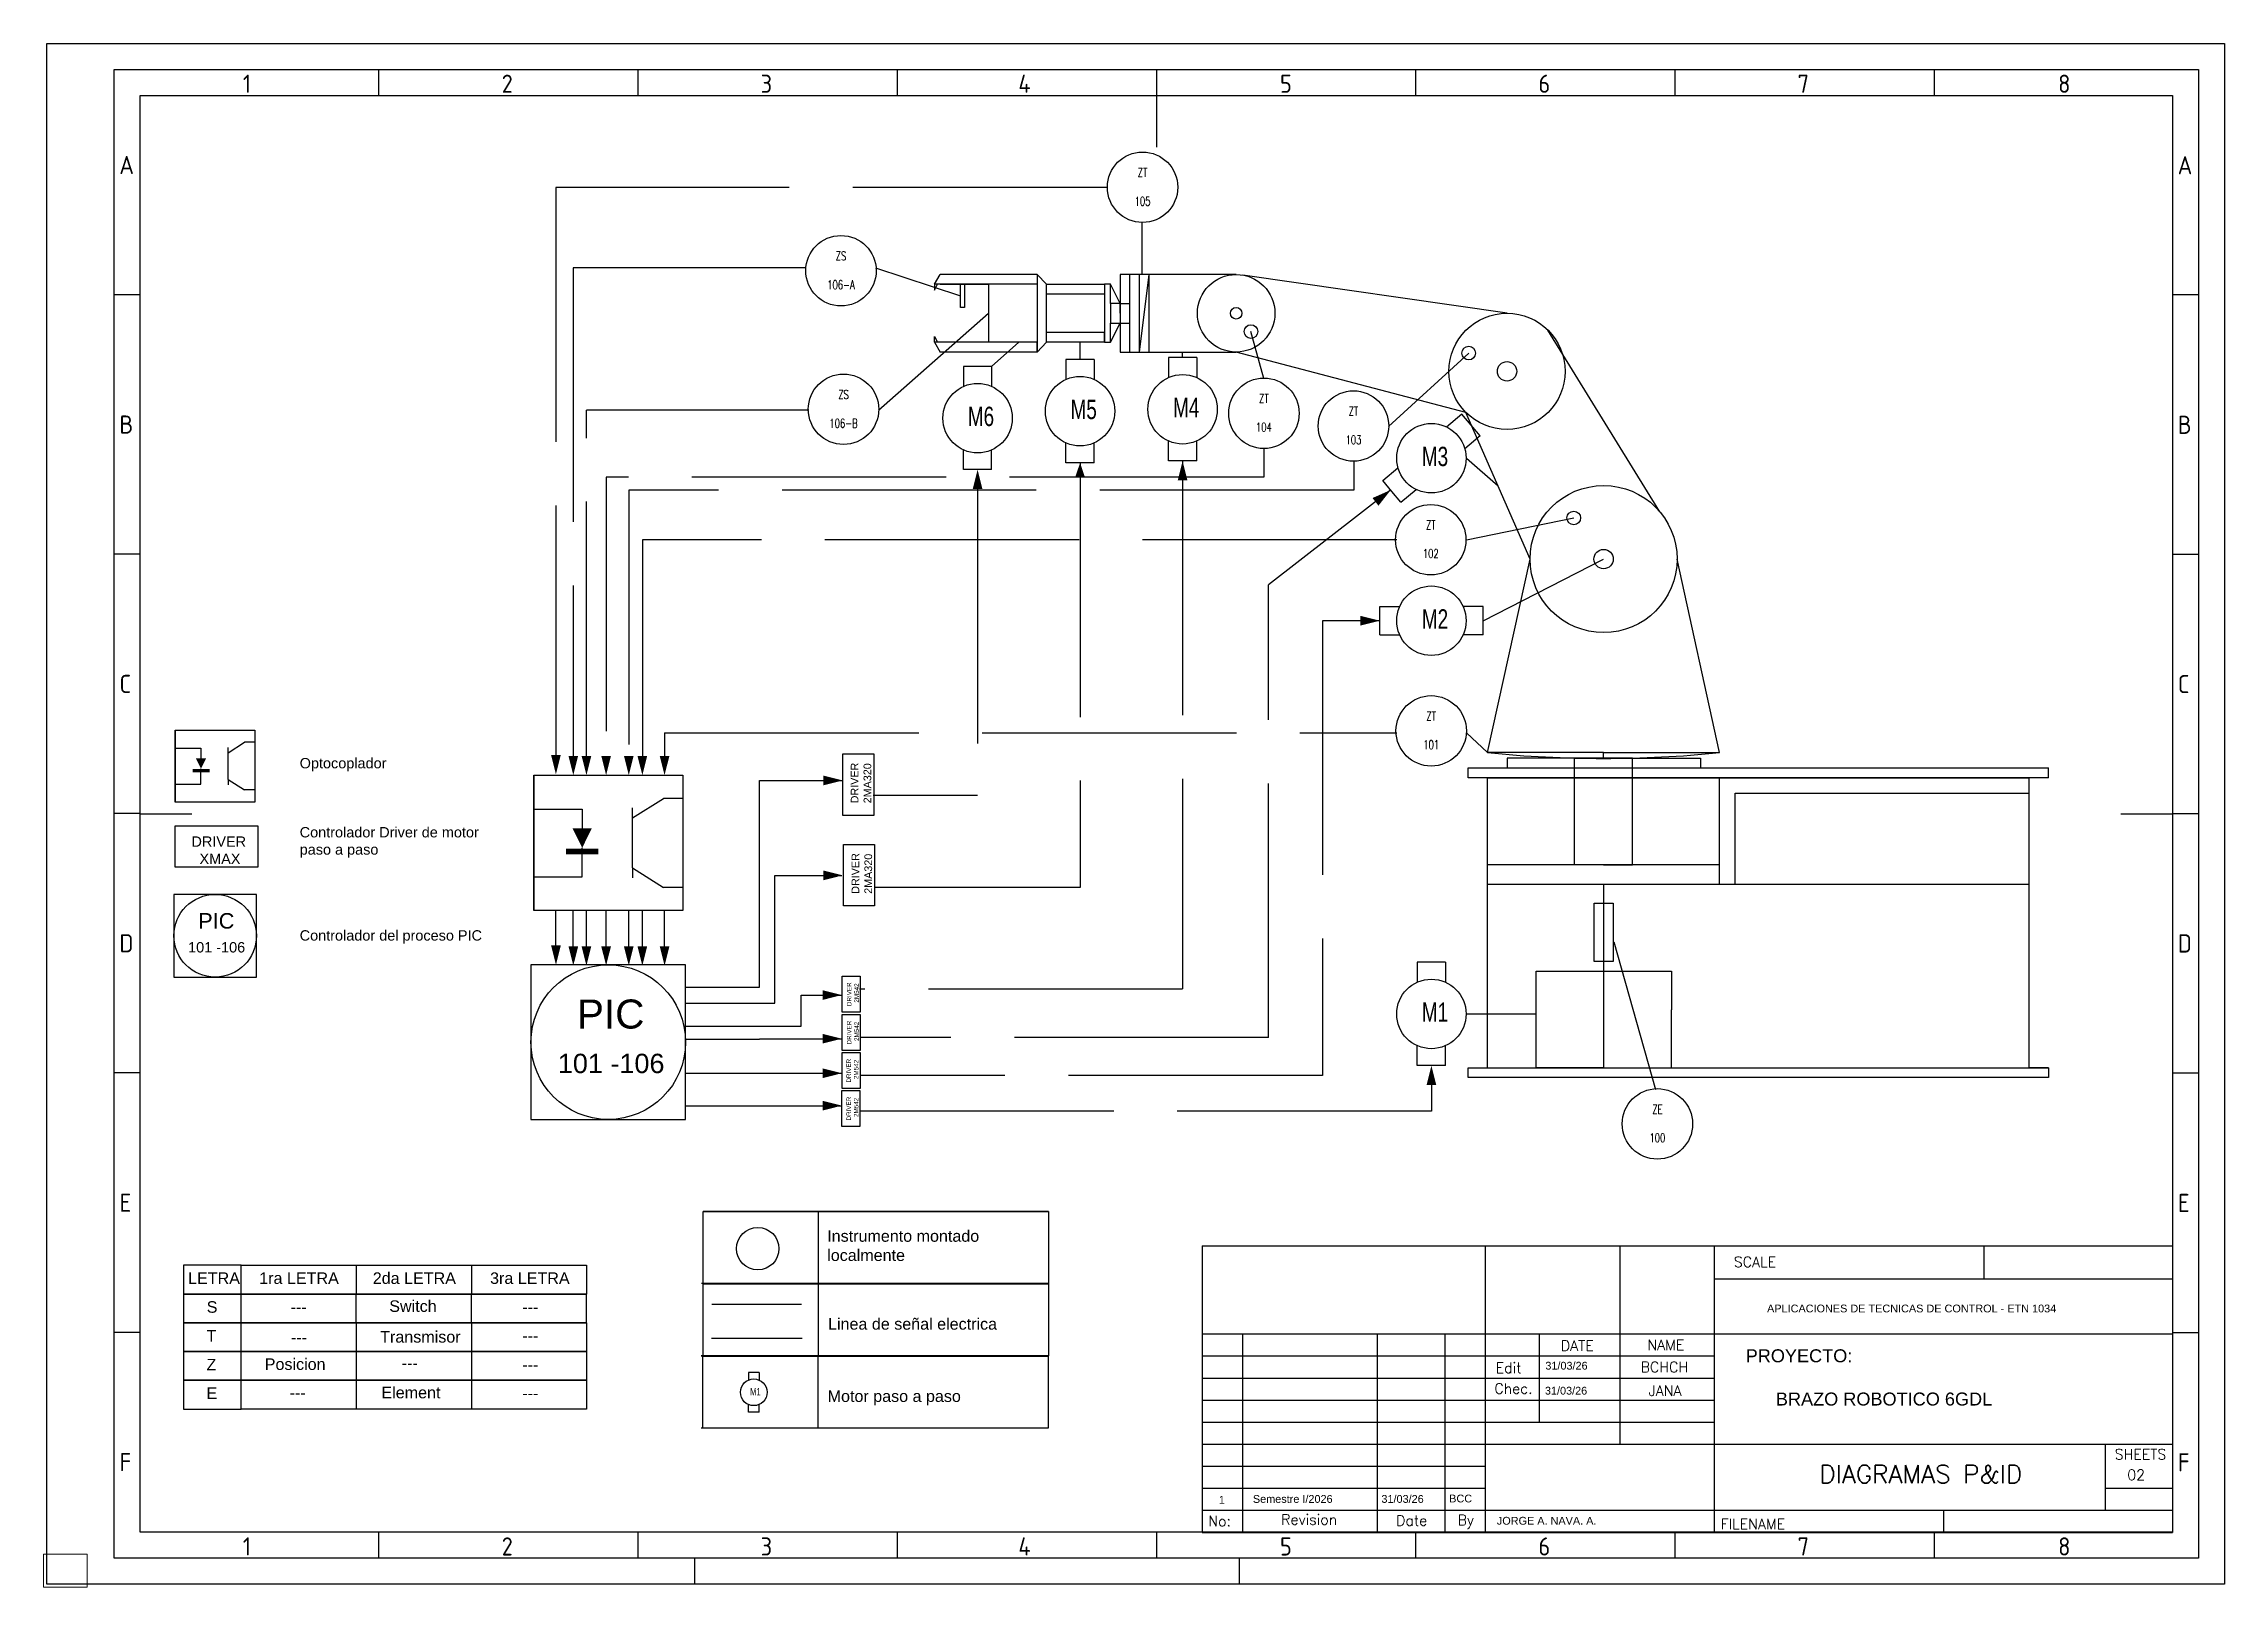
# Paper-space layout 'Presentación2' of a CAD drawing. Header units: inches. Extents: x 0.1 to 10.4, y 0.3 to 7.6.
import ezdxf
from ezdxf.enums import TextEntityAlignment as Align

# ---------------------------------------------------------------- set-up
doc = ezdxf.new("R2010")
doc.units = ezdxf.units.IN
doc.header["$MEASUREMENT"] = 0
doc.linetypes.add('ACAD_ISO02W100', pattern=[15, 12, -3])
doc.layers.get('0').update_dxf_attribs({"true_color": 0xc2ced6})
for name, color, linetype in [('025', 1, 'Continuous'), ('035', 5, 'Continuous'), ('07', 7, 'Continuous'), ('SYMS', 7, 'Continuous'), ('TAGS', 4, 'Continuous')]:
    doc.layers.add(name, color=color, linetype=linetype)
doc.layers.add('Capa1', color=7, linetype='ACAD_ISO02W100', true_color=0x07edea)
doc.layers.add('Capa3', color=7, linetype='ACAD_ISO02W100', true_color=0x42f722)
doc.layers.add('Capa2', color=7, linetype='Continuous', lineweight=25, true_color=0xc2ced6)
doc.styles.add('ISO Proportional', font='isocp.shx')
doc.styles.get("Standard").update_dxf_attribs({"font": 'arial.ttf'})
doc.styles.add('WD', font='romans.shx')

# ---------------------------------------------------------------- blocks, each defined once
blk = doc.blocks.new('IEC_border_a3')
at = {"layer": '035'}
for p, q in [((64, 292), (64, 287)), ((114, 292), (114, 287)), ((164, 292), (164, 287)), ((214, 292), (214, 287)), ((264, 292), (264, 287)), ((314, 292), (314, 287)), ((364, 292), (364, 287)), ((17.97, 248.58), (12.98, 248.58)), ((414.97, 248.54), (409.98, 248.54)), ((17.98, 198.54), (13, 198.54)), ((414.98, 198.5), (410, 198.5)), ((17.98, 148.54), (13, 148.54)), ((414.98, 148.5), (410, 148.5)), ((17.98, 98.54), (13, 98.54)), ((414.98, 98.5), (410, 98.5)), ((18, 48.5), (13.02, 48.5)), ((415, 48.46), (410.02, 48.46)), ((64, 10), (64, 5)), ((114, 10), (114, 5)), ((164, 10), (164, 5)), ((214, 10), (214, 5)), ((264, 10), (264, 5)), ((314, 10), (314, 5)), ((364, 10), (364, 5)), ((125, 0), (125, 5)), ((230, 5), (230, 0))]:
    blk.add_line(p, q, dxfattribs=at)
for points in [[(0, 297), (420, 297), (420, 0), (0, 0)], [(18, 287), (410, 287), (410, 10), (18, 10)]]:
    blk.add_lwpolyline(points, close=True, dxfattribs=at)
at = {"layer": '07'}
for p, q in [((214, 287), (214, 277)), ((18, 148.5), (28, 148.5)), ((400, 148.5), (410, 148.5))]:
    blk.add_line(p, q, dxfattribs=at)
blk.add_lwpolyline([(13, 292), (415, 292), (415, 5), (13, 5)], close=True, dxfattribs=at)
at = {"layer": '035', "style": 'ISO Proportional'}
for s, p in [('1', (37.81, 287.5)), ('2', (87.73, 287.5)), ('3', (137.68, 287.5)), ('4', (187.38, 287.5)), ('5', (237.84, 287.5)), ('6', (287.69, 287.5)), ('7', (337.67, 287.5)), ('8', (387.92, 287.5)), ('A', (13.98, 271.83)), ('A', (410.98, 271.79)), ('B', (14, 221.79)), ('B', (411, 221.75)), ('C', (14, 171.79)), ('C', (411, 171.75)), ('D', (14, 121.79)), ('D', (411, 121.75)), ('E', (14.02, 71.75)), ('E', (411.02, 71.72)), ('F', (14.02, 21.75)), ('F', (411.02, 21.72)), ('1', (37.81, 5.5)), ('2', (87.73, 5.5)), ('3', (137.68, 5.5)), ('4', (187.38, 5.5)), ('5', (237.84, 5.5)), ('6', (287.69, 5.5)), ('7', (337.67, 5.5)), ('8', (387.92, 5.5))]:
    blk.add_text(s, height=3.5, dxfattribs=at).set_placement(p)
blk = doc.blocks.new('IEC_tblock_a3')
at = {"layer": '035'}
for p, q in [((-106.6, 55.25), (-106.6, 17)), ((-36.4, 55.25), (-36.4, 48.88)), ((-88.4, 48.88), (0, 48.88)), ((-179.4, 38.25), (-179.4, 0)), ((-153.4, 38.25), (-153.4, 0)), ((-140.4, 38.25), (-140.4, 0)), ((-122.2, 38.25), (-122.2, 21.25)), ((-187.2, 34), (-88.4, 34)), ((-187.2, 29.75), (-88.4, 29.75)), ((-187.2, 25.5), (-88.4, 25.5)), ((-187.2, 21.25), (-88.4, 21.25)), ((-187.2, 17), (-132.6, 17)), ((-187.2, 12.75), (-132.6, 12.75)), ((-187.2, 8.5), (-132.6, 8.5)), ((-13, 8.5), (0, 8.5)), ((-187.2, 4.25), (0, 4.25)), ((-44.2, 4.25), (-44.2, 0))]:
    blk.add_line(p, q, dxfattribs=at)
at = {"layer": '07'}
for p, q in [((-187.2, 55.25), (-187.2, 0)), ((-187.2, 55.25), (0, 55.25)), ((-132.6, 55.25), (-132.6, 0)), ((-88.4, 55.25), (-88.4, 0)), ((0, 55.25), (0, 0)), ((-187.2, 38.25), (0, 38.25)), ((-132.6, 17), (0, 17)), ((-13, 17), (-13, 4.25)), ((-187.2, 0), (0, 0))]:
    blk.add_line(p, q, dxfattribs=at)
at = {"style": 'WD'}
for tag, p in [('SCALE', (-69.88, 51.07)), ('SH', (-8.74, 10.06)), ('FILENAME', (-68.15, 0.8))]:
    blk.add_attdef(tag, p, '', height=2, dxfattribs=at)
for tag, height, p in [('PROJDESC', 5, (-45.9, 29.2)), ('EDDATE', 2, (-114.97, 30.8)), ('EDBY', 2, (-98.02, 30.86)), ('CKDATE', 2, (-114.85, 26.58)), ('CKBY', 2, (-97.88, 26.3)), ('DWGDESC', 5, (-44.85, 19.72)), ('DWGNO', 3.5, (-48.54, 9.46))]:
    blk.add_attdef(tag, text='', height=height, dxfattribs=at).set_placement(p, align=Align.CENTER)
at = {"style": 'WD', "flags": 1}
blk.add_attdef('WD_TB', (-120.95, 11.91), '', height=2, dxfattribs=at)
at = {"layer": '025', "style": 'WD'}
for s, p in [('SCALE', (-80.57, 51.13)), ('NAME', (-97.74, 35.14)), ('No:', (-183.81, 1.19)), ('Revision', (-166.53, 1.47)), ('Date', (-146.79, 1.28)), ('By', (-136.33, 1.37))]:
    blk.add_text(s, height=2, dxfattribs=at).set_placement(p, align=Align.CENTER)
for s, p in [('DATE', (-118, 35)), ('Edit', (-130.55, 30.72)), ('Chec.', (-130.82, 26.72)), ('SHEETS', (-11.17, 14.05)), ('FILENAME', (-87.18, 0.61))]:
    blk.add_text(s, height=2, dxfattribs=at).set_placement(p)
blk = doc.blocks.new('HIN1_FIELD_MOUNT')
at = {"ltscale": 3.2258}
blk.add_circle((0, 0), 0.5, dxfattribs=at)
at = {"style": 'WD', "width": 0.7}
for tag, height, p in [('INST', 0.125, (-0.454, 0.471)), ('LOC', 0.125, (-0.454, 0.309)), ('TERM01', 0.0625, (-0.524, 0.018))]:
    blk.add_attdef(tag, text='', height=height, dxfattribs=at).set_placement(p, align=Align.RIGHT)
for tag, p, height in [('X2TERM04', (0, 0.5), 0.005), ('TERM04', (0.021, 0.531), 0.0625), ('X4TERM01', (-0.5, 0), 0.005), ('X1TERM03', (0.5, 0), 0.005), ('TERM03', (0.522, 0.018), 0.0625), ('RATING1', (0.513, -0.159), 0.125), ('DESC1', (0.513, -0.318), 0.125), ('X8TERM02', (0, -0.5), 0.005), ('TERM02', (0.023, -0.581), 0.0625), ('DESC2', (0.513, -0.508), 0.125), ('DESC3', (0.513, -0.688), 0.125), ('WDTAGALT', (0.513, -0.863), 0.125)]:
    blk.add_attdef(tag, p, '', height=height, dxfattribs=at)
blk.add_attdef('XREF', text='', height=0.0625, rotation=0.0625, dxfattribs=at).set_placement((0.546, 0.412), align=Align.TOP_CENTER)
for tag, p in [('TAG1_PART1', (0, 0.147)), ('TAG1_PART2', (0, -0.26))]:
    blk.add_attdef(tag, text='', height=0.125, dxfattribs=at).set_placement(p, align=Align.CENTER)
at = {"style": 'WD', "width": 0.7, "flags": 1}
for tag, p in [('WDTYPE', (-0.535, -0.17)), ('CAT', (-0.546, -0.253)), ('MFG', (-0.544, -0.28)), ('FAMILY', (-0.537, -0.223)), ('ASSYCODE', (-0.525, -0.306))]:
    blk.add_attdef(tag, text='', height=0.01, dxfattribs=at).set_placement(p, align=Align.CENTER)

psp = doc.layouts.new('Presentación2')

# ---------------------------------------------------------------- linework, layer by layer
for p, q in [((7.331, 3.742), (7.331, 4.199)), ((6.92, 3.468), (6.92, 3.651)), ((6.829, 2.738), (6.829, 2.783)), ((6.829, 2.783), (6.92, 2.783)), ((4.847, 2.105), (3.216, 2.105)), ((4.847, 2.105), (3.216, 2.105)), ((3.216, 2.105), (4.847, 2.105)), ((3.216, 1.766), (3.216, 2.105)), ((3.216, 2.105), (3.76, 2.105)), ((3.76, 2.105), (3.76, 1.767)), ((3.76, 2.105), (4.304, 2.105)), ((4.847, 2.105), (4.847, 1.765)), ((1.035, 1.852), (0.763, 1.852)), ((0.763, 1.852), (0.763, 1.716)), ((1.035, 1.852), (2.666, 1.852)), ((1.035, 1.716), (1.035, 1.852)), ((1.035, 1.852), (1.578, 1.852)), ((1.578, 1.852), (1.578, 1.716)), ((1.578, 1.852), (2.122, 1.852)), ((2.122, 1.852), (2.122, 1.716)), ((2.666, 1.852), (2.666, 1.716)), ((4.847, 1.765), (3.208, 1.765)), ((4.847, 1.764), (3.216, 1.764)), ((4.847, 1.764), (3.216, 1.764)), ((3.216, 1.764), (4.847, 1.764)), ((3.216, 1.425), (3.216, 1.764)), ((3.216, 1.764), (3.759, 1.764)), ((3.759, 1.764), (3.759, 1.426)), ((3.759, 1.764), (4.303, 1.764)), ((4.847, 1.764), (4.847, 1.424)), ((0.763, 1.716), (1.035, 1.716)), ((1.035, 1.716), (0.763, 1.716)), ((0.763, 1.716), (0.763, 1.58)), ((2.666, 1.716), (0.763, 1.716)), ((2.666, 1.716), (1.035, 1.716)), ((1.035, 1.716), (2.666, 1.716)), ((1.035, 1.58), (1.035, 1.716)), ((1.189, 1.716), (1.732, 1.716)), ((1.578, 1.716), (2.122, 1.716)), ((1.578, 1.58), (1.578, 1.716)), ((2.122, 1.58), (2.122, 1.716)), ((2.666, 1.58), (2.666, 1.716)), ((0.763, 1.58), (1.035, 1.58)), ((1.035, 1.58), (0.763, 1.58)), ((0.763, 1.58), (0.763, 1.444)), ((2.666, 1.58), (1.035, 1.58)), ((1.035, 1.58), (2.666, 1.58)), ((1.035, 1.444), (1.035, 1.58)), ((1.035, 1.58), (1.578, 1.58)), ((1.578, 1.58), (1.578, 1.444)), ((1.578, 1.58), (2.122, 1.58)), ((2.122, 1.58), (2.122, 1.444)), ((2.666, 1.58), (2.666, 1.444)), ((0.763, 1.444), (1.035, 1.444)), ((0.763, 1.444), (1.035, 1.444)), ((1.035, 1.444), (0.763, 1.444)), ((0.763, 1.444), (0.763, 1.309)), ((2.666, 1.444), (1.035, 1.444)), ((2.666, 1.444), (1.035, 1.444)), ((1.035, 1.444), (2.666, 1.444)), ((1.035, 1.309), (1.035, 1.444)), ((1.035, 1.444), (1.578, 1.444)), ((1.578, 1.444), (1.578, 1.309)), ((1.578, 1.444), (2.122, 1.444)), ((2.122, 1.444), (2.122, 1.309)), ((2.666, 1.444), (2.666, 1.309)), ((4.847, 1.424), (3.207, 1.424)), ((4.846, 1.423), (3.207, 1.423)), ((4.846, 1.423), (3.215, 1.423)), ((4.846, 1.423), (3.215, 1.423)), ((3.215, 1.423), (4.846, 1.423)), ((3.215, 1.084), (3.215, 1.423)), ((3.215, 1.423), (3.758, 1.423)), ((3.758, 1.423), (3.758, 1.085)), ((3.758, 1.423), (4.302, 1.423)), ((4.846, 1.423), (4.846, 1.082)), ((0.763, 1.309), (1.035, 1.309)), ((0.763, 1.309), (1.034, 1.309)), ((0.763, 1.309), (1.034, 1.309)), ((1.034, 1.309), (0.763, 1.309)), ((0.763, 1.309), (0.763, 1.173)), ((2.666, 1.309), (1.034, 1.309)), ((2.666, 1.309), (1.034, 1.309)), ((1.034, 1.309), (2.666, 1.309)), ((1.034, 1.173), (1.034, 1.309)), ((1.034, 1.309), (1.578, 1.309)), ((2.666, 1.309), (1.035, 1.309)), ((1.578, 1.309), (1.578, 1.173)), ((1.578, 1.309), (2.122, 1.309)), ((2.122, 1.309), (2.122, 1.173)), ((2.666, 1.309), (2.666, 1.173)), ((0.763, 1.173), (1.034, 1.173)), ((2.666, 1.173), (1.034, 1.173)), ((4.846, 1.082), (3.206, 1.082))]:
    psp.add_line(p, q)
at = {"layer": 'Capa1', "ltscale": 0.1}
for p, q in [((5.123, 6.938), (2.521, 6.938)), ((2.521, 6.938), (2.521, 4.26)), ((3.059, 6.56), (2.603, 6.56)), ((2.603, 6.56), (2.603, 4.256)), ((3.702, 6.56), (3.059, 6.56)), ((3.715, 5.887), (2.665, 5.887)), ((2.665, 4.256), (2.665, 5.887)), ((5.863, 5.709), (5.863, 5.572)), ((5.863, 5.572), (2.758, 5.572)), ((2.758, 5.572), (2.758, 4.256)), ((6.289, 5.647), (6.289, 5.51)), ((6.289, 5.51), (2.865, 5.51)), ((2.865, 5.51), (2.865, 4.256)), ((6.491, 5.275), (2.929, 5.275)), ((2.929, 5.275), (2.929, 4.256)), ((3.034, 4.364), (6.491, 4.364)), ((3.034, 4.364), (3.034, 4.256)), ((3.256, 1.507), (3.684, 1.507))]:
    psp.add_line(p, q, dxfattribs=at)
at = {"layer": 'Capa1'}
for p, q in [((2.521, 3.361), (2.521, 3.526)), ((2.603, 3.357), (2.603, 3.526)), ((2.665, 3.357), (2.665, 3.526)), ((2.758, 3.357), (2.758, 3.526)), ((2.865, 3.357), (2.865, 3.526)), ((2.929, 3.357), (2.929, 3.526)), ((3.034, 3.357), (3.034, 3.526))]:
    psp.add_line(p, q, dxfattribs=at)
for points in [[(2.521, 4.26, 0.0457, 0, 0), (2.521, 4.169, 0, 0, 0)], [(2.603, 4.256, 0.0457, 0, 0), (2.603, 4.165, 0, 0, 0)], [(2.665, 4.256, 0.0457, 0, 0), (2.665, 4.165, 0, 0, 0)], [(2.758, 4.256, 0.0457, 0, 0), (2.758, 4.165, 0, 0, 0)], [(2.865, 4.256, 0.0457, 0, 0), (2.865, 4.165, 0, 0, 0)], [(2.929, 4.256, 0.0457, 0, 0), (2.929, 4.165, 0, 0, 0)], [(3.034, 4.256, 0.0457, 0, 0), (3.034, 4.165, 0, 0, 0)], [(2.521, 3.361, 0.0457, 0, 0), (2.521, 3.27, 0, 0, 0)], [(2.603, 3.357, 0.0457, 0, 0), (2.603, 3.266, 0, 0, 0)], [(2.665, 3.357, 0.0457, 0, 0), (2.665, 3.266, 0, 0, 0)], [(2.758, 3.357, 0.0457, 0, 0), (2.758, 3.266, 0, 0, 0)], [(2.865, 3.357, 0.0457, 0, 0), (2.865, 3.266, 0, 0, 0)], [(2.929, 3.357, 0.0457, 0, 0), (2.929, 3.266, 0, 0, 0)], [(3.034, 3.357, 0.0457, 0, 0), (3.034, 3.266, 0, 0, 0)]]:
    psp.add_lwpolyline(points, format="xyseb", dxfattribs=at)
at = {"layer": 'Capa2'}
for p, q in [((5.288, 6.773), (5.288, 6.528)), ((4.03, 6.56), (4.432, 6.427)), ((4.309, 6.482), (4.336, 6.528)), ((4.793, 6.528), (4.336, 6.528)), ((4.793, 6.528), (4.793, 6.162)), ((4.838, 6.482), (4.793, 6.528)), ((4.793, 6.528), (4.793, 6.482)), ((5.733, 6.528), (5.185, 6.528)), ((5.185, 6.528), (5.185, 6.162)), ((5.231, 6.162), (5.231, 6.528)), ((5.277, 6.162), (5.277, 6.528)), ((5.277, 6.162), (5.322, 6.528)), ((5.322, 6.162), (5.322, 6.528)), ((7.012, 6.345), (5.765, 6.525)), ((4.336, 6.482), (4.309, 6.482)), ((4.309, 6.482), (4.309, 6.454)), ((4.309, 6.454), (4.322, 6.482)), ((4.793, 6.482), (4.336, 6.482)), ((4.336, 6.482), (4.564, 6.482)), ((4.432, 6.372), (4.432, 6.482)), ((4.45, 6.482), (4.45, 6.372)), ((4.564, 6.482), (4.564, 6.208)), ((4.838, 6.208), (4.838, 6.482)), ((4.838, 6.482), (5.112, 6.482)), ((5.112, 6.436), (4.838, 6.436)), ((5.14, 6.482), (5.112, 6.482)), ((5.112, 6.482), (5.112, 6.208)), ((5.112, 6.482), (5.112, 6.436)), ((5.14, 6.391), (5.14, 6.482)), ((5.185, 6.391), (5.14, 6.482)), ((5.185, 6.391), (5.14, 6.391)), ((5.14, 6.391), (5.14, 6.299)), ((5.185, 6.345), (5.185, 6.391)), ((5.185, 6.391), (5.231, 6.391)), ((4.044, 5.887), (4.564, 6.345)), ((4.45, 6.372), (4.432, 6.372)), ((5.14, 6.299), (5.231, 6.299)), ((5.14, 6.208), (5.14, 6.299)), ((5.14, 6.208), (5.185, 6.299)), ((4.309, 6.208), (4.309, 6.235)), ((4.309, 6.235), (4.322, 6.208)), ((4.336, 6.208), (4.309, 6.208)), ((4.309, 6.208), (4.336, 6.162)), ((4.793, 6.208), (4.336, 6.208)), ((4.578, 6.094), (4.707, 6.208)), ((4.793, 6.162), (4.838, 6.208)), ((4.793, 6.162), (4.793, 6.208)), ((5.112, 6.254), (4.838, 6.254)), ((5.112, 6.208), (4.838, 6.208)), ((4.996, 6.127), (4.996, 6.208)), ((5.112, 6.208), (5.112, 6.254)), ((5.112, 6.208), (5.14, 6.208)), ((5.863, 6.038), (5.803, 6.259)), ((7.734, 5.408), (7.205, 6.265)), ((4.793, 6.162), (4.336, 6.162)), ((4.512, 6.094), (4.445, 6.094)), ((4.445, 6.094), (4.445, 6.001)), ((4.578, 6.094), (4.512, 6.094)), ((4.578, 6.094), (4.578, 6.001)), ((4.996, 6.127), (4.929, 6.127)), ((4.929, 6.127), (4.929, 6.033)), ((5.063, 6.127), (4.996, 6.127)), ((5.063, 6.127), (5.063, 6.033)), ((5.185, 6.162), (5.733, 6.162)), ((5.185, 6.162), (5.231, 6.162)), ((5.48, 6.136), (5.413, 6.136)), ((5.413, 6.136), (5.413, 6.042)), ((5.48, 6.136), (5.48, 6.162)), ((5.547, 6.136), (5.48, 6.136)), ((5.547, 6.136), (5.547, 6.042)), ((6.818, 5.877), (5.733, 6.162)), ((6.453, 5.811), (6.831, 6.157)), ((7.121, 5.185), (6.818, 5.877)), ((6.799, 5.869), (6.727, 5.808)), ((6.842, 5.817), (6.799, 5.869)), ((6.885, 5.766), (6.842, 5.817)), ((4.445, 5.607), (4.445, 5.7)), ((4.578, 5.607), (4.578, 5.7)), ((4.929, 5.639), (4.929, 5.733)), ((5.063, 5.639), (5.063, 5.733)), ((5.413, 5.648), (5.413, 5.742)), ((5.547, 5.648), (5.547, 5.742)), ((6.885, 5.766), (6.813, 5.706)), ((4.512, 5.607), (4.445, 5.607)), ((4.578, 5.607), (4.512, 5.607)), ((4.996, 5.639), (4.929, 5.639)), ((5.063, 5.639), (4.996, 5.639)), ((5.48, 5.648), (5.413, 5.648)), ((5.547, 5.648), (5.48, 5.648)), ((6.425, 5.555), (6.497, 5.616)), ((6.82, 5.661), (6.97, 5.531)), ((6.468, 5.504), (6.425, 5.555)), ((6.511, 5.453), (6.468, 5.504)), ((6.511, 5.453), (6.583, 5.513)), ((6.82, 5.275), (7.327, 5.379)), ((6.899, 4.894), (7.468, 5.185)), ((6.92, 4.272), (7.121, 5.185)), ((8.016, 4.272), (7.815, 5.185)), ((6.411, 4.894), (6.411, 4.961)), ((6.411, 4.961), (6.505, 4.961)), ((6.899, 4.961), (6.805, 4.961)), ((6.899, 4.894), (6.899, 4.961)), ((6.411, 4.827), (6.411, 4.894)), ((6.899, 4.827), (6.899, 4.894)), ((6.411, 4.827), (6.505, 4.827)), ((6.899, 4.827), (6.805, 4.827)), ((0.723, 4.378), (1.1, 4.378)), ((0.723, 4.037), (0.723, 4.378)), ((0.723, 4.378), (0.723, 4.207)), ((1.1, 4.378), (1.1, 4.037)), ((1.1, 4.378), (1.1, 4.32)), ((6.82, 4.364), (6.92, 4.272)), ((0.723, 4.293), (0.845, 4.293)), ((0.845, 4.293), (0.845, 4.244)), ((0.973, 4.271), (1.051, 4.32)), ((0.973, 4.271), (0.973, 4.295)), ((0.973, 4.144), (0.973, 4.271)), ((1.1, 4.32), (1.051, 4.32)), ((3.876, 3.975), (3.876, 4.265)), ((3.876, 4.265), (4.022, 4.265)), ((4.022, 4.265), (4.022, 3.975)), ((7.468, 4.272), (6.92, 4.272)), ((7.331, 4.245), (7.012, 4.245)), ((7.012, 4.245), (7.012, 4.199)), ((7.331, 4.199), (7.331, 4.245)), ((7.605, 4.245), (7.331, 4.245)), ((7.468, 4.245), (7.468, 4.272)), ((7.468, 4.272), (8.016, 4.272)), ((7.605, 3.742), (7.605, 4.245)), ((7.605, 4.245), (7.925, 4.245)), ((7.925, 4.245), (7.925, 4.199)), ((0.723, 4.207), (0.723, 4.037)), ((0.723, 4.122), (0.845, 4.122)), ((0.845, 4.186), (0.845, 4.195)), ((0.845, 4.122), (0.845, 4.186)), ((0.973, 4.144), (1.051, 4.095)), ((0.973, 4.144), (0.973, 4.12)), ((2.416, 4.165), (3.12, 4.165)), ((2.416, 3.526), (2.416, 4.165)), ((2.416, 4.165), (2.416, 3.845)), ((3.12, 4.165), (3.12, 3.526)), ((3.12, 4.165), (3.12, 4.055)), ((6.829, 4.153), (6.829, 4.199)), ((6.829, 4.199), (9.569, 4.199)), ((9.569, 4.153), (6.829, 4.153)), ((6.92, 2.783), (6.92, 4.153)), ((6.92, 4.153), (9.477, 4.153)), ((8.016, 3.742), (8.016, 4.153)), ((9.477, 2.783), (9.477, 4.153)), ((9.569, 4.153), (9.569, 4.199)), ((1.1, 4.037), (0.723, 4.037)), ((1.1, 4.095), (1.051, 4.095)), ((2.883, 3.964), (3.029, 4.055)), ((3.12, 4.055), (3.029, 4.055)), ((8.089, 3.651), (8.089, 4.08)), ((8.089, 4.08), (9.477, 4.08)), ((0.723, 3.731), (0.723, 3.926)), ((0.723, 3.926), (1.114, 3.926)), ((1.114, 3.926), (1.114, 3.731)), ((2.416, 4.005), (2.645, 4.005)), ((2.645, 4.005), (2.645, 3.914)), ((2.883, 3.964), (2.883, 4.01)), ((2.883, 3.727), (2.883, 3.964)), ((4.022, 3.975), (3.876, 3.975)), ((2.416, 3.845), (2.416, 3.526)), ((2.645, 3.805), (2.645, 3.822)), ((3.879, 3.548), (3.879, 3.838)), ((3.879, 3.838), (4.025, 3.838)), ((4.025, 3.838), (4.025, 3.548)), ((1.114, 3.731), (0.723, 3.731)), ((2.645, 3.685), (2.645, 3.805)), ((2.883, 3.727), (3.029, 3.635)), ((2.883, 3.727), (2.883, 3.681)), ((8.016, 3.742), (6.92, 3.742)), ((7.468, 3.742), (7.331, 3.742)), ((7.468, 3.742), (7.605, 3.742)), ((8.016, 3.651), (8.016, 3.742)), ((2.416, 3.685), (2.645, 3.685)), ((3.12, 3.635), (3.029, 3.635)), ((6.92, 3.651), (8.016, 3.651)), ((7.468, 3.651), (7.468, 2.783)), ((7.468, 3.651), (7.468, 3.56)), ((8.016, 3.651), (8.089, 3.651)), ((8.089, 3.651), (9.477, 3.651)), ((1.107, 3.602), (0.716, 3.602)), ((0.716, 3.602), (0.716, 3.211)), ((1.107, 3.407), (1.107, 3.602)), ((3.12, 3.526), (2.416, 3.526)), ((4.025, 3.548), (3.879, 3.548)), ((7.423, 3.286), (7.423, 3.56)), ((7.423, 3.56), (7.468, 3.56)), ((7.468, 3.56), (7.514, 3.56)), ((7.514, 3.56), (7.514, 3.286)), ((1.107, 3.211), (1.107, 3.407)), ((7.517, 3.379), (7.713, 2.682)), ((0.716, 3.211), (1.107, 3.211)), ((3.133, 3.27), (2.403, 3.27)), ((2.403, 3.27), (2.403, 2.54)), ((3.133, 2.905), (3.133, 3.27)), ((3.873, 3.047), (3.873, 3.216)), ((3.873, 3.216), (3.958, 3.216)), ((3.958, 3.216), (3.958, 3.047)), ((6.655, 3.282), (6.588, 3.282)), ((6.588, 3.282), (6.588, 3.188)), ((6.722, 3.282), (6.655, 3.282)), ((6.722, 3.282), (6.722, 3.188)), ((7.149, 3.057), (7.149, 3.24)), ((7.149, 3.24), (7.788, 3.24)), ((7.514, 3.286), (7.423, 3.286)), ((7.788, 3.24), (7.788, 3.057)), ((3.958, 3.047), (3.873, 3.047)), ((3.873, 2.865), (3.873, 3.035)), ((3.873, 3.035), (3.958, 3.035)), ((3.958, 3.035), (3.958, 2.865)), ((6.82, 3.038), (7.149, 3.038)), ((7.149, 2.783), (7.149, 3.057)), ((7.788, 2.783), (7.788, 3.057)), ((3.133, 2.54), (3.133, 2.905)), ((6.588, 2.794), (6.588, 2.888)), ((6.722, 2.794), (6.722, 2.888)), ((3.872, 2.686), (3.872, 2.856)), ((3.872, 2.856), (3.957, 2.856)), ((3.958, 2.865), (3.873, 2.865)), ((3.957, 2.856), (3.957, 2.686)), ((6.655, 2.794), (6.588, 2.794)), ((6.722, 2.794), (6.655, 2.794)), ((6.829, 2.783), (9.569, 2.783)), ((7.468, 2.783), (7.149, 2.783)), ((7.468, 2.783), (7.788, 2.783)), ((9.569, 2.783), (9.477, 2.783)), ((9.569, 2.783), (9.569, 2.738)), ((3.957, 2.686), (3.872, 2.686)), ((9.569, 2.738), (6.829, 2.738)), ((3.871, 2.506), (3.871, 2.676)), ((3.871, 2.676), (3.956, 2.676)), ((3.956, 2.676), (3.956, 2.506)), ((2.403, 2.54), (3.133, 2.54)), ((3.956, 2.506), (3.871, 2.506)), ((3.455, 1.345), (3.43, 1.345)), ((3.43, 1.345), (3.43, 1.309)), ((3.481, 1.345), (3.455, 1.345)), ((3.481, 1.345), (3.481, 1.309)), ((3.43, 1.158), (3.43, 1.194)), ((3.455, 1.158), (3.43, 1.158)), ((3.481, 1.158), (3.455, 1.158)), ((3.481, 1.158), (3.481, 1.194))]:
    psp.add_line(p, q, dxfattribs=at)
for points in [[(1.1, 4.378, 0.0244, 0, 0), (1.1, 4.378, 0, 0, 0)], [(1.1, 4.378, 0.0244, 0, 0), (1.1, 4.378, 0, 0, 0)], [(0.845, 4.244, 0.0489, 0, 0), (0.845, 4.195, 0, 0, 0)], [(3.12, 4.165, 0.0457, 0, 0), (3.12, 4.165, 0, 0, 0)], [(3.12, 4.165, 0.0457, 0, 0), (3.12, 4.165, 0, 0, 0)], [(2.645, 3.914, 0.0913, 0, 0), (2.645, 3.822, 0, 0, 0)]]:
    psp.add_lwpolyline(points, format="xyseb", dxfattribs=at)
for points in [[(1.1, 4.378, 0.0244, 0, 0), (1.1, 4.378, 0, 0, 0)], [(3.12, 4.165, 0.0457, 0, 0), (3.12, 4.165, 0, 0, 0)]]:
    psp.add_lwpolyline(points, format="xyseb", close=True, dxfattribs=at)
for points, const_width in [([(0.805, 4.186), (0.886, 4.186)], 0.0147), ([(2.569, 3.805), (2.721, 3.805)], 0.0274)]:
    psp.add_lwpolyline(points, dxfattribs=dict(at, const_width=const_width))
for centre, radius in [((5.733, 6.345), 0.183), ((5.733, 6.345), 0.0274), ((5.803, 6.259), 0.0322), ((7.012, 6.071), 0.274), ((6.831, 6.157), 0.0322), ((7.012, 6.071), 0.0457), ((4.512, 5.85), 0.164), ((4.996, 5.883), 0.164), ((5.48, 5.892), 0.164), ((6.655, 5.661), 0.164), ((7.468, 5.185), 0.347), ((7.327, 5.379), 0.0322), ((7.468, 5.185), 0.0457), ((6.655, 4.894), 0.164), ((0.912, 3.407), 0.195), ((2.768, 2.905), 0.365), ((6.655, 3.038), 0.164), ((3.455, 1.252), 0.0629)]:
    psp.add_circle(centre, radius, dxfattribs=at)
psp.add_arc((7.468, 9.737), 5.493, 264.2752, 275.7248, dxfattribs=at)
at = {"layer": 'Capa3'}
for p, q in [((4.996, 5.883), (4.996, 5.883)), ((6.491, 4.894), (6.491, 4.894))]:
    psp.add_line(p, q, dxfattribs=at)
at = {"layer": 'Capa3', "color": 1, "ltscale": 0.1}
for p, q in [((4.996, 5.639), (4.996, 3.634)), ((5.48, 5.648), (5.48, 3.156)), ((4.512, 5.515), (4.512, 4.069)), ((6.463, 5.511), (5.886, 5.063)), ((5.886, 2.926), (5.886, 5.063)), ((6.411, 4.894), (6.141, 4.894)), ((6.141, 4.894), (6.141, 2.748)), ((3.482, 3.164), (3.482, 4.14)), ((3.482, 4.14), (3.871, 4.14)), ((4.512, 4.069), (4.019, 4.069)), ((3.554, 3.088), (3.554, 3.692)), ((3.554, 3.692), (3.871, 3.692)), ((4.996, 3.634), (4.024, 3.634)), ((3.133, 3.164), (3.482, 3.164)), ((3.679, 2.98), (3.679, 3.127)), ((3.679, 3.127), (3.871, 3.127)), ((5.48, 3.155), (3.955, 3.155)), ((3.133, 3.088), (3.482, 3.088)), ((3.482, 3.088), (3.554, 3.088)), ((3.133, 2.98), (3.482, 2.98)), ((3.133, 2.919), (3.482, 2.919)), ((3.482, 2.98), (3.679, 2.98)), ((3.482, 2.921), (3.871, 2.921)), ((5.886, 2.927), (3.957, 2.927)), ((3.133, 2.758), (3.482, 2.758)), ((3.482, 2.758), (3.871, 2.758)), ((6.141, 2.748), (3.956, 2.748)), ((6.655, 2.703), (6.655, 2.579)), ((3.133, 2.604), (3.482, 2.604)), ((3.482, 2.604), (3.871, 2.604)), ((6.655, 2.579), (3.956, 2.579)), ((3.681, 1.667), (3.257, 1.667))]:
    psp.add_line(p, q, dxfattribs=at)
at = {"layer": 'Capa3', "color": 1}
for points in [[(5.48, 5.557, 0.0457, 0, 0), (5.48, 5.648, 0, 0, 0)], [(4.512, 5.515, 0.0457, 0, 0), (4.512, 5.607, 0, 0, 0)], [(4.996, 5.572, 0.0457, 0, 0), (4.996, 5.639, 0, 0, 0)], [(6.391, 5.455, 0.0457, 0, 0), (6.463, 5.511, 0, 0, 0)], [(6.32, 4.894, 0.0457, 0, 0), (6.411, 4.894, 0, 0, 0)], [(6.655, 2.703, 0.0457, 0, 0), (6.655, 2.794, 0, 0, 0)]]:
    psp.add_lwpolyline(points, format="xyseb", dxfattribs=at)
at = {"layer": 'Capa3', "color": 1, "ltscale": 0.1}
for points in [[(3.784, 4.14, 0.0457, 0, 0), (3.875, 4.14, 0, 0, 0)], [(3.784, 3.692, 0.0457, 0, 0), (3.875, 3.692, 0, 0, 0)], [(3.78, 3.127, 0.0457, 0, 0), (3.871, 3.127, 0, 0, 0)], [(3.78, 2.921, 0.0457, 0, 0), (3.871, 2.921, 0, 0, 0)], [(3.78, 2.758, 0.0457, 0, 0), (3.871, 2.758, 0, 0, 0)], [(3.78, 2.605, 0.0457, 0, 0), (3.871, 2.605, 0, 0, 0)]]:
    psp.add_lwpolyline(points, format="xyseb", dxfattribs=at)

# ---------------------------------------------------------------- block references
at = {"xscale": 0.02448240706107137, "yscale": 0.02448240706107137, "zscale": 0.02448240706107137}
psp.add_blockref('IEC_border_a3', (0.117, 0.347), dxfattribs=at)
ref = psp.add_blockref('IEC_tblock_a3', (10.155, 0.591), dxfattribs=dict(xscale=0.02448240706107137, yscale=0.02448240706107137, zscale=0.02448240706107137))
ref.add_attrib('EDBY', 'BCHCH', dxfattribs={"height": 0.049, "style": 'WD'}).set_placement((7.755, 1.347), align=Align.CENTER)
ref.add_attrib('CKBY', 'JANA', dxfattribs={"height": 0.049, "style": 'WD'}).set_placement((7.758, 1.235), align=Align.CENTER)
ref.add_attrib('DWGNO', 'DIAGRAMAS P&ID', dxfattribs={"height": 0.08569, "style": 'WD'}).set_placement((8.966, 0.823), align=Align.CENTER)
ref.add_attrib('SH', '02', (9.941, 0.838), dxfattribs={"height": 0.049, "style": 'WD'})
at = {"layer": 'SYMS'}
ref = psp.add_blockref('HIN1_FIELD_MOUNT', (5.291, 6.94), dxfattribs=dict(at, xscale=0.3325103122666647, yscale=0.3325103122666647, zscale=0.3325103122666647))
ref.add_attrib('TAG1_PART1', 'ZT', dxfattribs={"layer": 'TAGS', "height": 0.0416, "style": 'WD', "width": 0.7}).set_placement((5.291, 6.989), align=Align.CENTER)
ref.add_attrib('TAG1_PART2', '105', dxfattribs={"layer": 'TAGS', "height": 0.0416, "style": 'WD', "width": 0.7}).set_placement((5.291, 6.853), align=Align.CENTER)
ref = psp.add_blockref('HIN1_FIELD_MOUNT', (3.867, 6.546), dxfattribs=dict(at, xscale=0.3325103122666647, yscale=0.3325103122666647, zscale=0.3325103122666647))
ref.add_attrib('TAG1_PART1', 'ZS', dxfattribs={"layer": 'TAGS', "height": 0.0416, "style": 'WD', "width": 0.7}).set_placement((3.867, 6.595), align=Align.CENTER)
ref.add_attrib('TAG1_PART2', '106-A', dxfattribs={"layer": 'TAGS', "height": 0.0416, "style": 'WD', "width": 0.7}).set_placement((3.867, 6.459), align=Align.CENTER)
ref = psp.add_blockref('HIN1_FIELD_MOUNT', (3.879, 5.892), dxfattribs=dict(at, xscale=0.3325103122666647, yscale=0.3325103122666647, zscale=0.3325103122666647))
ref.add_attrib('TAG1_PART1', 'ZS', dxfattribs={"layer": 'TAGS', "height": 0.0416, "style": 'WD', "width": 0.7}).set_placement((3.879, 5.941), align=Align.CENTER)
ref.add_attrib('TAG1_PART2', '106-B', dxfattribs={"layer": 'TAGS', "height": 0.0416, "style": 'WD', "width": 0.7}).set_placement((3.879, 5.805), align=Align.CENTER)
ref = psp.add_blockref('HIN1_FIELD_MOUNT', (5.864, 5.873), dxfattribs=dict(at, xscale=0.3325103122666647, yscale=0.3325103122666647, zscale=0.3325103122666647))
ref.add_attrib('TAG1_PART1', 'ZT', dxfattribs={"layer": 'TAGS', "height": 0.0416, "style": 'WD', "width": 0.7}).set_placement((5.864, 5.922), align=Align.CENTER)
ref.add_attrib('TAG1_PART2', '104', dxfattribs={"layer": 'TAGS', "height": 0.0416, "style": 'WD', "width": 0.7}).set_placement((5.864, 5.787), align=Align.CENTER)
ref = psp.add_blockref('HIN1_FIELD_MOUNT', (6.287, 5.813), dxfattribs=dict(at, xscale=0.3325103122666647, yscale=0.3325103122666647, zscale=0.3325103122666647))
ref.add_attrib('TAG1_PART1', 'ZT', dxfattribs={"layer": 'TAGS', "height": 0.0416, "style": 'WD', "width": 0.7}).set_placement((6.287, 5.862), align=Align.CENTER)
ref.add_attrib('TAG1_PART2', '103', dxfattribs={"layer": 'TAGS', "height": 0.0416, "style": 'WD', "width": 0.7}).set_placement((6.287, 5.727), align=Align.CENTER)
ref = psp.add_blockref('HIN1_FIELD_MOUNT', (6.652, 5.276), dxfattribs=dict(at, xscale=0.3325103122666647, yscale=0.3325103122666647, zscale=0.3325103122666647))
ref.add_attrib('TAG1_PART1', 'ZT', dxfattribs={"layer": 'TAGS', "height": 0.0416, "style": 'WD', "width": 0.7}).set_placement((6.652, 5.325), align=Align.CENTER)
ref.add_attrib('TAG1_PART2', '102', dxfattribs={"layer": 'TAGS', "height": 0.0416, "style": 'WD', "width": 0.7}).set_placement((6.652, 5.19), align=Align.CENTER)
ref = psp.add_blockref('HIN1_FIELD_MOUNT', (6.654, 4.374), dxfattribs=dict(at, xscale=0.3325103122666647, yscale=0.3325103122666647, zscale=0.3325103122666647))
ref.add_attrib('TAG1_PART1', 'ZT', dxfattribs={"layer": 'TAGS', "height": 0.0416, "style": 'WD', "width": 0.7}).set_placement((6.654, 4.423), align=Align.CENTER)
ref.add_attrib('TAG1_PART2', '101', dxfattribs={"layer": 'TAGS', "height": 0.0416, "style": 'WD', "width": 0.7}).set_placement((6.654, 4.288), align=Align.CENTER)
ref = psp.add_blockref('HIN1_FIELD_MOUNT', (7.722, 2.519), dxfattribs=dict(at, xscale=0.3325103122666647, yscale=0.3325103122666647, zscale=0.3325103122666647))
ref.add_attrib('TAG1_PART1', 'ZE', dxfattribs={"layer": 'TAGS', "height": 0.0416, "style": 'WD', "width": 0.7}).set_placement((7.722, 2.567), align=Align.CENTER)
ref.add_attrib('TAG1_PART2', '100', dxfattribs={"layer": 'TAGS', "height": 0.0416, "style": 'WD', "width": 0.7}).set_placement((7.722, 2.432), align=Align.CENTER)
at = {"layer": 'SYMS', "xscale": 0.200516191901805, "yscale": 0.200516191901805, "zscale": 0.200516191901805}
psp.add_blockref('HIN1_FIELD_MOUNT', (3.474, 1.93), dxfattribs=at)

# ---------------------------------------------------------------- texts
at = {"attachment_point": 1}
for s, width, gutter_width, heights, insert, char_height in [('{\\W0.7;M6}', 0.47072, 0.0913, [0], (4.466, 5.904), 0.0913), ('{\\W0.7;M5}', 0.47072, 0.0913, [0], (4.951, 5.937), 0.0913), ('{\\W0.7;M4}', 0.47072, 0.0913, [0], (5.435, 5.946), 0.0913), ('{\\W0.7;M3}', 0.47072, 0.0913, [0], (6.61, 5.715), 0.0913), ('{\\W0.7;M2}', 0.47072, 0.0913, [0], (6.61, 4.948), 0.0913), ('Optocoplador', 0.35595, 0.0489, [0], (1.311, 4.246), 0.04885), ('Controlador Driver de motor paso a paso', 0.96436, 0.0489, [0], (1.311, 3.92), 0.04885), ('{\\H5x;DRIVER\\H1.5x;\\P\\H0.66667x;  XMAX}', 0.2839, 0.0489, [0], (0.8, 3.876), 0.00977), ('Controlador del proceso PIC', 0.96436, 0.0489, [0], (1.311, 3.433), 0.04885), ('{\\W0.7;M1}', 0.47072, 0.0913, [0], (6.61, 3.092), 0.0913), ('Instrumento montado localmente', 1.00907, 0.0544, [0], (3.802, 2.017), 0.05437), ('LETRA', 0.1483, 0.0544, [0], (0.784, 1.818), 0.0544), ('1ra LETRA', 0.38433, 0.0544, [0], (1.12, 1.818), 0.0544), ('2da LETRA', 0.39615, 0.0544, [0], (1.656, 1.818), 0.0544), ('3ra LETRA', 0.38106, 0.0544, [0], (2.21, 1.818), 0.0544), ('S', 0.1483, 0.0544, [0], (0.872, 1.682), 0.0544), ('---', 0.38433, 0.0544, [0], (1.268, 1.682), 0.0544), ('Switch', 0.49286, 0.0544, [0], (1.734, 1.686), 0.0544), ('---', 0.39615, 0.0544, [0], (2.362, 1.682), 0.0544), ('APLICACIONES DE TECNICAS DE CONTROL - ETN 1034', 1.75977, 0.306, [0], (8.24, 1.666), 0.03672), ('T', 0.1483, 0.0544, [0], (0.871, 1.546), 0.0544), ('Linea de señal electrica', 1.00907, 0.0544, [0], (3.806, 1.602), 0.05437), ('---', 0.38433, 0.0544, [0], (1.27, 1.539), 0.0544), ('Transmisor', 0.39615, 0.0544, [0], (1.691, 1.541), 0.0544), ('---', 0.39615, 0.0544, [0], (2.362, 1.546), 0.0544), ('PROYECTO:\\P\\P      BRAZO ROBOTICO 6GDL', 2.00082, 0.306, [0.406], (8.139, 1.455), 0.06121), ('Z', 0.1483, 0.0544, [0], (0.871, 1.41), 0.0544), ('Posicion', 0.38433, 0.0544, [0], (1.146, 1.412), 0.0544), ('---', 0.39615, 0.0544, [0], (1.793, 1.418), 0.0544), ('---', 0.39615, 0.0544, [0], (2.362, 1.41), 0.0544), ('31/03/26', 0.31903, 0.306, [0], (7.193, 1.396), 0.0367), ('E', 0.1483, 0.0544, [0], (0.871, 1.275), 0.0544), ('---', 0.38433, 0.0544, [0], (1.264, 1.277), 0.0544), ('Element', 0.39615, 0.0544, [0], (1.697, 1.278), 0.0544), ('---', 0.39615, 0.0544, [0], (2.362, 1.275), 0.0544), ('{\\W0.7;M1}', 0.18022, 0.035, [0], (3.438, 1.272), 0.035), ('Motor paso a paso', 1.00907, 0.0544, [0], (3.804, 1.261), 0.05437), ('31/03/26', 0.31903, 0.306, [0], (7.191, 1.278), 0.0367), ('1', 0.31903, 0.306, [0], (5.651, 0.763), 0.0367), ('Semestre I/2026', 0.56544, 0.306, [0], (5.812, 0.767), 0.03672), ('31/03/26', 0.31903, 0.306, [0], (6.419, 0.767), 0.0367), ('BCC', 0.31903, 0.306, [0], (6.739, 0.769), 0.0367), ('JORGE A. NAVA. A.', 0.6834, 0.306, [0.0564], (6.964, 0.664), 0.03672)]:
    psp.add_mtext_dynamic_manual_height_columns(s, width=width, gutter_width=gutter_width, heights=heights, dxfattribs=dict(at, insert=insert, char_height=char_height))
at = {"attachment_point": 1, "rotation": 90}
for s, width, gutter_width, insert, char_height in [('{\\H5x;DRIVER\\H1.5x;\\P\\H0.66667x;2MA320}', 0.06311, 0.0363, (3.913, 4.032), 0.00727), ('{\\H5x;DRIVER\\H1.5x;\\P\\H0.66667x;2MA320}', 0.06311, 0.0363, (3.917, 3.605), 0.00727), ('{\\H5x;DRIVER\\H1.5x;\\P\\H0.66667x;  2M542}', 0.11797, 0.0212, (3.895, 3.075), 0.00424), ('{\\H5x;DRIVER\\H1.5x;\\P\\H0.66667x;  2M542}', 0.11797, 0.0212, (3.895, 2.894), 0.00424), ('{\\H5x;DRIVER\\H1.5x;\\P\\H0.66667x;  2M542}', 0.11797, 0.0212, (3.893, 2.714), 0.00424), ('{\\H5x;DRIVER\\H1.5x;\\P\\H0.66667x;  2M542}', 0.11797, 0.0212, (3.893, 2.535), 0.00424)]:
    psp.add_mtext_dynamic_manual_height_columns(s, width=width, gutter_width=gutter_width, heights=[0], dxfattribs=dict(at, insert=insert, char_height=char_height))
at = {"layer": 'Capa2', "attachment_point": 1}
for s, width, gutter_width, insert, char_height in [('PIC', 0.27826, 0.0489, (0.832, 3.514), 0.0733), ('101 -106', 0.27826, 0.0489, (0.784, 3.377), 0.0489), ('PIC', 0.52013, 0.0913, (2.62, 3.106), 0.137), ('101 -106', 0.52013, 0.0913, (2.53, 2.85), 0.0913)]:
    psp.add_mtext_dynamic_manual_height_columns(s, width=width, gutter_width=gutter_width, heights=[0], dxfattribs=dict(at, insert=insert, char_height=char_height))

# ---------------------------------------------------------------- viewports
at = {"layer": '0', "view_target_point": (396.958, -243.087)}
vp = psp.add_viewport(center=(0.205, 0.41), size=(0.206, 0.15669), view_center_point=(5742.899, -102.42), view_height=2.30035, dxfattribs=at)
vp.frozen_layers = ['Capa1']

doc.saveas('drawing.dxf')
